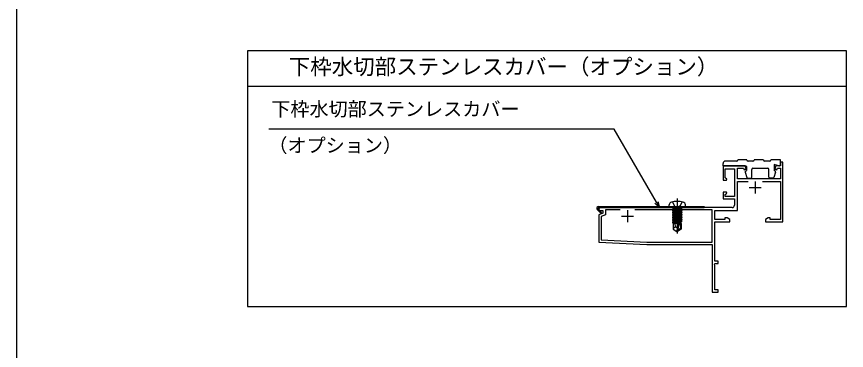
# Model space of a CAD drawing. Units: millimetres, scale not verified. Extents: x -525 to 525, y -783 to 779.
# Drawn here: x -525 to -177.3, y -228.7 to -88.7 of the extents above; entities that cross this region are included whole.
import ezdxf
from ezdxf.enums import TextEntityAlignment as Align

# ---------------------------------------------------------------- set-up
doc = ezdxf.new("R2010")
doc.units = ezdxf.units.MM
doc.header["$LTSCALE"] = 4
for name, color, linetype in [('0-1_USER1', 3, 'Continuous'), ('0-2_YKK_11', 7, 'Continuous'), ('0-4_YKK_13', 4, 'Continuous'), ('0-6_YKK_D', 6, 'Continuous'), ('0-7_YKK_ZWAK', 7, 'Continuous'), ('0-8_YSS_K', 3, 'Continuous')]:
    doc.layers.add(name, color=color, linetype=linetype)
doc.styles.add('ＭＳ ゴシック', font='')
doc.styles.get('ＭＳ ゴシック').set_extended_font_data('MS Gothic')

msp = doc.modelspace()

# ---------------------------------------------------------------- linework, layer by layer
at = {"layer": '0-2_YKK_11'}
for p, q in [((-215.511, -157.867), (-215.511, -162.867)), ((-218.011, -160.367), (-213.011, -160.367)), ((-225.211, -168.767), (-280.411, -168.767)), ((-269.011, -169.867), (-269.011, -174.867)), ((-271.511, -172.367), (-266.511, -172.367)), ((-232.56, -192.823), (-232.41, -192.263)), ((-232.41, -193.083), (-232.56, -192.823))]:
    msp.add_line(p, q, dxfattribs=at)
for points in [[(-212.465, -157.767), (-205.011, -157.767), (-205.011, -173.766), (-209.211, -173.766), (-209.211, -173.116), (-210.085, -173.116), (-211.211, -173.766), (-211.211, -174.766), (-204.011, -174.766), (-204.011, -149.767), (-205.011, -149.767), (-205.011, -151.267), (-206.911, -151.267), (-207.295, -152.7), (-206.425, -152.933), (-206.247, -152.267), (-205.011, -152.267), (-205.011, -156.767), (-223.011, -156.767), (-223.011, -152.267), (-220.374, -152.267), (-220.196, -152.933), (-219.327, -152.7), (-219.711, -151.267), (-229.011, -151.267), (-229.011, -157.267), (-227.635, -157.267), (-227.474, -156.879), (-228.111, -156.243), (-228.111, -152.567), (-224.211, -152.567), (-224.211, -164.067), (-228.111, -164.067), (-228.111, -163.291), (-227.474, -162.655), (-227.635, -162.267), (-229.011, -162.267), (-229.011, -165.067), (-224.211, -165.067), (-224.211, -167.767)], [(-232.41, -192.263), (-231.01, -192.263), (-231.01, -191.263), (-232.41, -191.263), (-232.41, -174.766), (-226.211, -174.766), (-226.211, -173.766), (-227.336, -173.116), (-228.211, -173.116), (-228.211, -173.766), (-232.411, -173.766), (-232.411, -169.967), (-223.011, -169.967), (-223.011, -157.767), (-218.557, -157.767)], [(-280.411, -169.967), (-279.311, -169.967), (-279.311, -171.148), (-281.011, -171.767), (-281.011, -183.216), (-261.011, -184.264), (-233.511, -184.263), (-233.511, -204.263), (-231.01, -204.263), (-231.01, -203.263), (-232.41, -203.263), (-232.41, -193.083)], [(-272.057, -169.767), (-278.311, -169.767), (-278.311, -171.848), (-280.011, -172.467), (-280.011, -182.267), (-260.984, -183.264), (-233.511, -183.263), (-233.511, -169.767), (-265.965, -169.767)]]:
    msp.add_lwpolyline(points, dxfattribs=at)
for centre, radius, start, end in [((-280.411, -169.367), 0.6, 89.99998, 270), ((-225.211, -167.767), 1, 270, 0)]:
    msp.add_arc(centre, radius, start, end, dxfattribs=at)
at = {"layer": '0-4_YKK_13'}
for p, q in [((-223.308, -149.267), (-228.008, -149.267)), ((-219.008, -148.767), (-222.808, -148.767)), ((-216.508, -149.267), (-218.508, -149.267)), ((-212.008, -148.767), (-216.008, -148.767)), ((-209.508, -149.267), (-211.508, -149.267)), ((-205.008, -148.767), (-209.008, -148.767)), ((-205.008, -150.767), (-205.008, -148.767)), ((-229.008, -151.267), (-229.008, -150.267)), ((-229.008, -151.267), (-219.508, -151.267)), ((-219.208, -151.567), (-219.208, -153.267)), ((-217.008, -156.067), (-217.008, -152.767)), ((-216.508, -152.267), (-210.308, -152.267)), ((-209.808, -156.067), (-209.808, -152.767)), ((-207.608, -150.767), (-207.608, -153.267)), ((-205.627, -151.252), (-207.608, -150.767)), ((-219.795, -153.856), (-219.074, -156.156)), ((-219.65, -153.502), (-219.208, -153.267)), ((-218.788, -156.367), (-217.308, -156.367)), ((-208.029, -156.367), (-209.508, -156.367)), ((-207.022, -153.856), (-207.742, -156.156)), ((-207.167, -153.502), (-207.608, -153.267)), ((-248.201, -165.013), (-248.201, -179.697)), ((-280.238, -171.167), (-281.687, -169.612)), ((-281.322, -169.271), (-279.872, -170.826)), ((-281.202, -168.267), (-236.901, -168.267)), ((-281.102, -168.767), (-236.901, -168.767)), ((-251.701, -168.767), (-251.603, -167.647)), ((-244.701, -168.767), (-251.701, -168.767)), ((-246.222, -169.467), (-250.18, -169.467)), ((-250.18, -169.554), (-249.801, -169.773)), ((-250.18, -170.254), (-246.222, -169.554)), ((-250.18, -170.954), (-246.222, -170.254)), ((-250.18, -170.254), (-249.801, -170.473)), ((-249.931, -169.267), (-249.931, -169.467)), ((-248.402, -169.467), (-249.801, -169.773)), ((-249.801, -169.861), (-249.801, -169.773)), ((-246.601, -169.773), (-249.801, -170.473)), ((-249.801, -170.561), (-246.601, -169.861)), ((-246.222, -169.554), (-246.601, -169.773)), ((-246.601, -169.861), (-246.601, -169.773)), ((-246.222, -170.08), (-246.601, -169.861)), ((-246.222, -170.254), (-246.601, -170.473)), ((-246.471, -169.267), (-246.471, -169.467)), ((-246.222, -169.467), (-246.222, -169.554)), ((-246.222, -170.08), (-246.222, -170.254)), ((-244.701, -168.767), (-244.799, -167.647)), ((-236.901, -168.267), (-236.901, -168.767)), ((-280.238, -171.167), (-279.872, -170.826)), ((-250.18, -170.78), (-250.18, -170.954)), ((-250.18, -170.954), (-249.801, -171.173)), ((-246.222, -171.48), (-250.18, -172.18)), ((-250.18, -172.354), (-246.222, -171.654)), ((-250.18, -171.654), (-249.801, -171.873)), ((-250.18, -172.18), (-249.801, -171.961)), ((-250.18, -172.18), (-250.18, -172.354)), ((-246.222, -172.18), (-250.18, -172.88)), ((-250.18, -172.354), (-249.801, -172.573)), ((-250.18, -173.054), (-246.222, -172.354)), ((-250.18, -172.88), (-249.801, -172.661)), ((-250.18, -172.88), (-250.18, -173.054)), ((-246.222, -172.88), (-250.18, -173.58)), ((-250.18, -173.054), (-249.801, -173.273)), ((-250.18, -173.754), (-246.222, -173.054)), ((-250.18, -173.58), (-249.801, -173.361)), ((-250.18, -173.58), (-250.18, -173.754)), ((-246.222, -173.58), (-250.18, -174.28)), ((-250.18, -173.754), (-249.801, -173.973)), ((-250.18, -174.454), (-246.222, -173.754)), ((-246.601, -170.473), (-249.801, -171.173)), ((-249.801, -170.561), (-249.801, -170.473)), ((-249.801, -171.261), (-249.801, -171.173)), ((-249.801, -171.961), (-246.601, -171.261)), ((-249.801, -171.961), (-249.801, -171.873)), ((-246.601, -171.873), (-249.801, -172.573)), ((-249.801, -172.661), (-246.601, -171.961)), ((-249.801, -172.661), (-249.801, -172.573)), ((-246.601, -172.573), (-249.801, -173.273)), ((-249.801, -173.361), (-246.601, -172.661)), ((-249.801, -173.361), (-249.801, -173.273)), ((-246.601, -173.273), (-249.801, -173.973)), ((-249.801, -174.061), (-246.601, -173.361)), ((-246.601, -170.561), (-246.601, -170.473)), ((-246.222, -170.78), (-246.601, -170.561)), ((-246.601, -171.261), (-246.601, -171.173)), ((-246.222, -171.48), (-246.601, -171.261)), ((-246.222, -171.654), (-246.601, -171.873)), ((-246.601, -171.961), (-246.601, -171.873)), ((-246.222, -172.18), (-246.601, -171.961)), ((-246.222, -172.354), (-246.601, -172.573)), ((-246.601, -172.661), (-246.601, -172.573)), ((-246.222, -172.88), (-246.601, -172.661)), ((-246.222, -173.054), (-246.601, -173.273)), ((-246.601, -173.361), (-246.601, -173.273)), ((-246.222, -173.58), (-246.601, -173.361)), ((-246.222, -173.754), (-246.601, -173.973)), ((-246.222, -171.48), (-246.222, -171.654)), ((-246.222, -172.18), (-246.222, -172.354)), ((-246.222, -172.88), (-246.222, -173.054)), ((-246.222, -173.58), (-246.222, -173.754)), ((-250.18, -174.28), (-249.801, -174.061)), ((-250.18, -174.28), (-250.18, -174.454)), ((-250.18, -174.454), (-249.801, -174.673)), ((-247.378, -174.484), (-250.18, -174.98)), ((-250.18, -175.154), (-247.433, -174.668)), ((-250.18, -174.98), (-249.801, -174.761)), ((-250.18, -174.98), (-250.18, -175.154)), ((-250.18, -175.154), (-249.801, -175.373)), ((-247.669, -175.467), (-249.851, -175.467)), ((-249.851, -175.467), (-249.851, -177.755)), ((-248.901, -176.867), (-249.851, -177.679)), ((-249.801, -174.061), (-249.801, -173.973)), ((-246.601, -173.973), (-249.801, -174.673)), ((-249.801, -174.761), (-246.601, -174.061)), ((-249.801, -174.761), (-249.801, -174.673)), ((-247.492, -174.868), (-249.801, -175.373)), ((-249.801, -175.461), (-249.801, -175.373)), ((-248.201, -177.26), (-248.351, -178.767)), ((-248.201, -177.26), (-247.341, -174.36)), ((-248.201, -177.26), (-248.201, -178.767)), ((-246.222, -174.28), (-246.852, -174.391)), ((-246.851, -174.565), (-246.222, -174.454)), ((-246.551, -175.467), (-246.851, -175.467)), ((-246.601, -174.061), (-246.601, -173.973)), ((-246.222, -174.28), (-246.601, -174.061)), ((-246.601, -175.467), (-246.601, -174.673)), ((-246.222, -174.28), (-246.222, -174.454)), ((-249.851, -177.755), (-248.351, -178.767)), ((-248.051, -178.767), (-248.351, -178.767)), ((-246.851, -177.562), (-248.051, -178.405)), ((-246.551, -177.755), (-248.051, -178.767)), ((-248.051, -178.405), (-248.051, -178.767))]:
    msp.add_line(p, q, dxfattribs=at)
for points in [[(-250.251, -166.403), (-249.346, -168.219), (-248.201, -168.827)], [(-246.151, -166.403), (-247.056, -168.219), (-248.201, -168.827)], [(-250.18, -169.467), (-250.18, -169.554), (-249.686, -169.467)], [(-246.716, -169.467), (-250.18, -170.08), (-250.18, -170.254)], [(-250.18, -170.08), (-249.801, -169.861), (-248, -169.467)], [(-246.222, -170.08), (-250.18, -170.78), (-249.801, -170.561)], [(-250.18, -171.48), (-249.801, -171.261), (-246.601, -170.561)], [(-246.222, -170.78), (-250.18, -171.48), (-250.18, -171.654), (-246.222, -170.954)], [(-246.222, -170.78), (-246.222, -170.954), (-246.601, -171.173), (-249.801, -171.873)], [(-248.201, -177.368), (-248.901, -176.867), (-249.041, -175.467)], [(-248.051, -178.405), (-246.851, -174.415), (-246.851, -177.562)], [(-246.222, -174.454), (-246.601, -174.673), (-246.851, -174.728)], [(-246.551, -175.467), (-246.551, -177.755), (-246.851, -177.562)]]:
    msp.add_lwpolyline(points, dxfattribs=at)
for centre, radius, start, end in [((-228.008, -150.267), 1, 90, 180), ((-223.308, -148.767), 0.5, 270, 0), ((-218.508, -148.767), 0.5, 180, 270), ((-216.508, -148.767), 0.5, 270, 0), ((-211.508, -148.767), 0.5, 180, 270), ((-209.508, -148.767), 0.5, 270, 0), ((-219.508, -151.567), 0.3, 0, 90), ((-216.508, -152.767), 0.5, 90, 180), ((-210.308, -152.767), 0.5, 0, 90), ((-205.508, -150.767), 0.5, 256.22585, 0), ((-219.508, -153.767), 0.3, 118.07249, 197.39159), ((-218.788, -156.067), 0.3, 197.39159, 270), ((-217.308, -156.067), 0.3, 270, 0), ((-209.508, -156.067), 0.3, 180, 270), ((-208.029, -156.067), 0.3, 270, 342.60841), ((-207.308, -153.767), 0.3, 342.60841, 61.92751), ((-250.308, -167.761), 1.3, 105.88085, 175), ((-248.201, -175.167), 9, 74.11915, 105.88085), ((-246.094, -167.761), 1.3, 5, 74.11915), ((-281.102, -169.067), 0.8, 90, 223), ((-281.102, -169.067), 0.3, 90, 223), ((-250.431, -169.267), 0.5, 0, 90), ((-245.971, -169.267), 0.5, 90, 180), ((-247.099, -174.415), 0.248, 0, 167.19096)]:
    msp.add_arc(centre, radius, start, end, dxfattribs=at)
at = {"layer": '0-6_YKK_D'}
for points in [[(-255.676, -168.767), (-256.951, -166.558), (-274.621, -135.953), (-419.35, -135.953)], [(-256.36, -166.217), (-255.676, -168.767), (-257.543, -166.9)]]:
    msp.add_lwpolyline(points, dxfattribs=at)
at = {"layer": '0-7_YKK_ZWAK'}
msp.add_line((-525, 747.2), (-525, -782.8), dxfattribs=at)
at = {"layer": '0-8_YSS_K'}
for p, q in [((-428.203, -103.037), (-428.203, -210.254)), ((-177.329, -103.037), (-428.203, -103.037)), ((-177.329, -118.037), (-428.203, -118.037))]:
    msp.add_line(p, q, dxfattribs=at)
msp.add_lwpolyline([(-428.203, -210.254), (-177.329, -210.254), (-177.329, -103.037)], dxfattribs=at)

# ---------------------------------------------------------------- texts
at = {"layer": '0-1_USER1', "style": 'ＭＳ ゴシック'}
msp.add_text('下枠水切部ステンレスカバー（オプション）', height=6.598, dxfattribs=at).set_placement((-410.972, -114.948), align=Align.BOTTOM_LEFT)
at = {"layer": '0-6_YKK_D', "style": 'ＭＳ ゴシック'}
for s, p in [('下枠水切部ステンレスカバー', (-418.282, -132.122)), ('（オプション）', (-419.509, -147.364))]:
    msp.add_text(s, height=5.865, dxfattribs=at).set_placement(p, align=Align.BOTTOM_LEFT)

doc.saveas('drawing.dxf')
